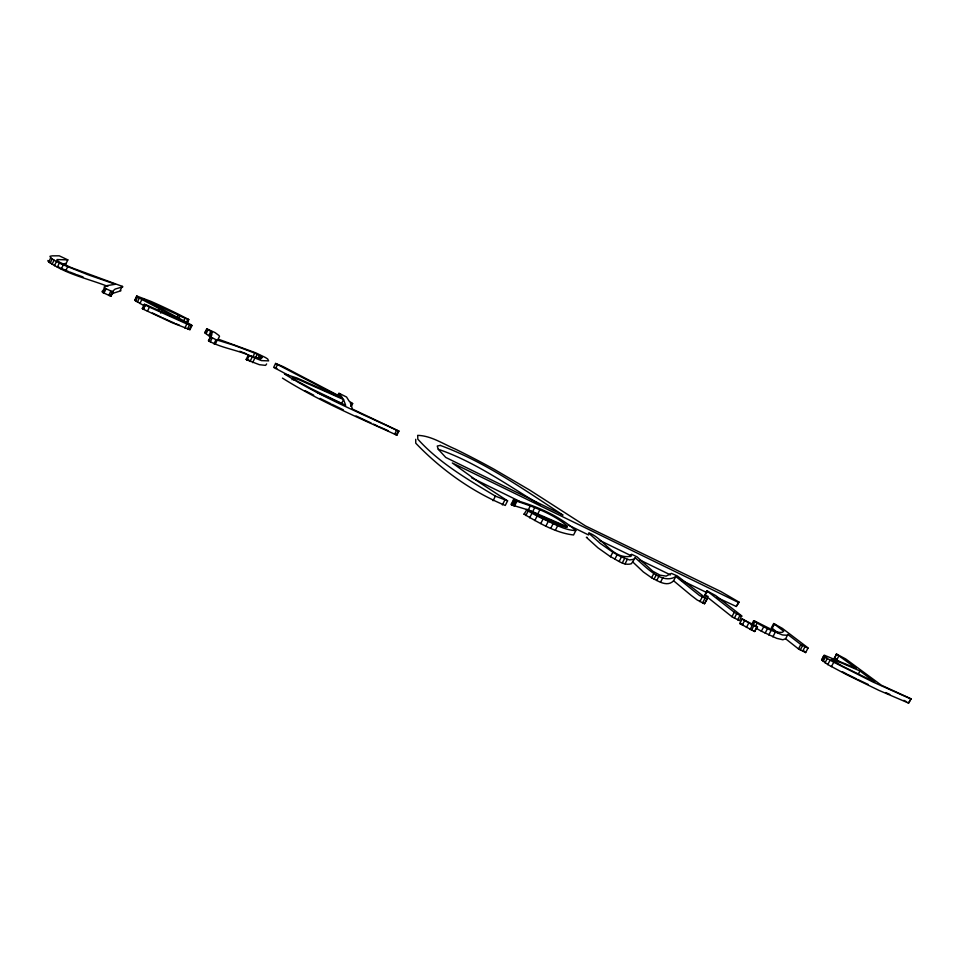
<?xml version="1.0" encoding="UTF-8"?>
<svg xmlns="http://www.w3.org/2000/svg" width="959" height="959" viewBox="0 0 959 959"><rect width="100%" height="100%" fill="white"/><g stroke="black" fill="none" stroke-linecap="round" stroke-linejoin="round"><path stroke-width="1.44" d="M47.95 260.5L47.95 261.148C65.368 274.118 87.868 278.578 107.828 286.405M144.881 306.185L134.835 300.371L136.813 296.031L150.935 301.378A54.088 3.8 25.9 0 1 178.266 314.132L188.527 319.419L187.64 322.416M134.835 300.371L136.813 296.031M808.005 648.188L800.825 644.52L787.866 634.486L785.601 638.766L798.499 648.919L805.668 652.576L808.077 647.924L782.256 628.301L773.673 623.542L771.48 627.701L777.785 632.736M805.668 652.576L803.558 650.598M48.717 262.059L50.731 257.827L49.952 256.305L52.206 255.861L59.242 255.813L67.825 259.877L65.919 263.893L61.112 263.617M50.132 263.174L52.158 258.93L50.731 257.827M52.038 264.408L54.064 260.153L52.158 258.93M54.435 265.775L56.473 261.507L54.064 260.153M57.336 267.249L59.362 262.994L56.473 261.507M61.268 269.107L63.294 264.852L87.892 274.718L115.416 284.272L107.084 285.59L104.183 286.969L105.046 288.287L113.03 291.968L110.956 296.283L102.973 292.615L102.122 291.272M65.644 271.037L67.669 266.794M102.337 292.123L104.411 287.796M102.973 292.615L105.046 288.287M103.956 293.166L106.041 288.839M108.763 295.444L110.836 291.116M110.285 296.091L112.359 291.776M67.825 259.877L57.025 259.553L57.132 260.488L60.261 262.646L71.553 267.717L122.225 286.333L120.307 290.313L120.93 290.769L113.102 293.262L110.705 295.456L110.956 296.283M135.663 301.042L137.628 296.966L136.789 296.307M137.353 302.097L139.319 298.021L137.628 296.966M139.918 303.535L141.884 299.46L139.319 298.021M176.876 317.777L178.17 315.115L179.92 315.775L143.766 299.268L191.452 324.945L191.98 325.545L189.99 329.644L172.668 322.955L143.382 309.254L142.304 308.498L144.329 304.303L146.14 304.806L184.32 321.888L141.884 299.46M143.382 309.254L145.408 305.058L144.329 304.303M147.41 311.315L149.436 307.108L145.408 305.058M158.679 310.812L159.673 308.762M160.644 313.09L162.131 310.021M176.84 317.453L178.122 314.792M178.638 318.712L179.932 316.05L188.923 319.779M183.696 320.893L184.991 318.244M186.597 322.068L187.88 319.419M187.245 322.056L188.527 319.419M184.847 328.11L186.849 323.974L191.98 325.545M187.484 329.093L189.486 324.969M189.187 329.596L191.189 325.485M248.201 355.286L258.115 358.151L262.31 357.683L260.872 355.993L254.734 353.104L252.804 357.06C238.635 349.903 222.104 348.513 208.403 340.733L210.369 337.029L204.794 332.773L206.724 328.805L215.032 332.593L218.904 335.458L219.527 336.357L218.077 339.078L255.717 352.828L265.343 357.479L267.621 358.93L268.64 360.884L261.423 360.608L248.201 355.286L246.175 359.421L247.11 359.997L259.409 364.696L265.583 365.379L266.638 363.941M206.593 330.196L204.794 332.773M206.137 333.636L208.067 329.668L206.724 328.805M208.846 335.446L210.788 331.454L208.067 329.668M209.901 336.321L211.843 332.329L210.788 331.454M208.81 341.08L211.795 334.943L211.843 332.329M210.249 341.919L212.275 337.76L210.836 336.921M213.965 343.885L216.003 339.714L233.732 345.18L254.734 353.104M215.164 344.353L217.19 340.193M247.11 359.997L249.136 355.849M250.047 361.471L252.073 357.335M252.625 362.634L254.65 358.498M255.358 358.175L257.288 354.219M258.151 357.863L259.445 355.238M259.577 358.63L260.872 355.993M260.524 359.301L261.819 356.652M337.532 395.863L338.815 393.286L342.327 397.577L283.253 366.662L275.593 363.437L273.651 367.393L288.983 375.568M275.545 368.508L277.499 364.552L275.593 363.437M292.051 379.776L293.058 377.714L298.069 379.344L343.55 399.555L345.672 405.321L310.62 388.359L296.81 380.903L292.363 377.846L293.058 377.714M293.957 380.267L294.964 378.218M337.916 395.923L339.186 393.346L346.571 397.038L349.124 401.138L352.636 403.547L351.318 406.208M338.467 396.63L339.762 394.041M343.55 399.555L341.56 403.559L316.446 392.147M350.754 406.089L352.636 403.547M394.581 434.355L396.642 430.243L398.932 431.071L396.87 435.182C358.21 417.537 318.4 400.742 282.449 378.11M396.343 435.062L398.405 430.951M493.058 500.742L495.395 496.127L507.587 500.862L505.261 505.441C471.888 491.715 440.637 469.215 415.762 443.19L415.715 439.306M502.372 504.913L504.71 500.31M527.018 509.589L511.579 504.913L511.015 504.434L513.676 499.687C535.637 505.717 558.737 515.534 575.82 530.567L573.554 534.978C555.92 532.952 539.282 523.099 524.022 514.156L527.102 509.361L567.213 526.767L567.284 526.023C552.036 512.981 531.933 506.268 513.281 499.987M511.579 504.913L513.844 500.454M512.538 505.453L514.815 500.994M513.76 505.837L516.026 501.389M514.539 505.944L516.805 501.509M530.435 505.681L528.217 510.044L531.466 511.411M525.832 515.558L528.157 511.003L526.335 509.613M534.762 507.527L532.557 511.866L536.357 513.604M529.632 517.8L531.969 513.233L528.157 511.003M537.627 514.18L539.845 509.84M534.81 520.569L537.148 516.002L531.969 513.233M540.756 523.554L543.094 518.987C553.643 523.362 564.252 530.315 575.82 530.567M545.911 526.023L548.248 521.444M550.79 528.229L553.127 523.674M555.393 530.195L557.718 525.64M675.819 576.515C661.698 585.338 645.203 566.05 635.194 557.85L631.406 563.712C623.901 566.218 616.937 559.672 610.535 556.735L612.849 552.228L600.274 543.429L588.586 533.048L589.186 533.012C603.619 538.407 612.669 558.965 629.727 556.424L631.777 554.35L637.064 556.879L652.827 571.228L660.032 575.172L666.145 576.119L671.42 573.398L677.342 575.951L707.191 599.135L704.457 603.762L697.133 599.962L691.211 595.431L673.602 580.77L675.819 576.515L699.471 595.479L707.191 599.135M614.815 559.229L617.152 554.722L612.849 552.228M619.13 561.471L621.456 556.951L629.548 559.936L633.671 559.325L635.194 557.85M622.319 562.921L624.645 558.414M625.016 563.892L627.342 559.397M630.207 556.604L631.31 554.47M673.602 580.77C667.26 587.483 658.042 581.022 651.593 577.75L653.93 573.254M654.062 579.128L656.4 574.621M656.723 580.483L659.061 575.975M660.535 582.185L662.873 577.69M699.854 601.617L702.192 597.133M704.757 595.095L706.963 590.888L715.63 595.539L741.607 615.786L739.569 620.677L731.933 616.697L704.757 595.095L708.174 596.438M705.92 594.089L707.562 590.936M702.515 603.031L704.865 598.536M704.457 603.762L706.795 599.291M716.948 597.517L736.248 606.472L739.041 602.12L720.988 591.607L585.553 525.976L529.812 490.157L494.089 469.251A70.175 5.011 26.8 0 0 455.297 449.052C443.082 443.957 431.286 435.722 417.68 435.362L417.8 439.126C439.246 463.029 468.1 479.596 495.395 496.127M739.041 602.12L736.248 606.472M731.933 616.697L734.258 612.25L706.963 590.888M734.342 618.135L736.68 613.688L734.258 612.25M737.651 619.838L739.988 615.39L741.906 616.229M739.785 623.482L742.158 618.951L757.49 626.862L754.517 631.525L739.785 623.482L743.153 624.872M742.302 625.028L744.687 620.485L742.158 618.951M746.438 627.462L748.835 622.906L744.687 620.485M751.281 625.244L753.594 620.845L754.517 620.929L775.579 631.537L779.391 632.401L782.232 632.317L783.743 631.286L773.673 623.542M750.094 629.512L752.491 624.956L748.835 622.906M752.779 624.225L754.517 620.929M753.115 625.016L754.853 621.708L753.594 620.845M751.484 630.243L753.882 625.688L757.49 626.862M755.38 626.407L757.13 623.098L754.853 621.708M754.517 631.525L756.915 626.97M785.601 638.766L782.844 639.773L776.706 638.334L761.374 631.202L763.712 626.766L757.13 623.098M765.114 633.168L767.452 628.732L782.424 634.942L787.015 635.278L787.866 634.486M771.863 628.289L774.057 624.117M772.906 626.958L774.548 623.841M768.746 634.99L771.084 630.554M772.846 636.848L775.184 632.425M798.499 648.919L800.825 644.52M800.25 649.962L802.575 645.575M802.647 651.209L804.985 646.81M836.404 654.026L845.718 658.953L881.345 685.206L911.05 698.799L908.724 703.139L879.007 690.408L847.001 674.848L827.761 664.563L821.623 659.792L823.949 655.429L824.824 655.429L856.447 668.471L836.404 654.026L834.414 658.401L840.456 662.477L859.971 670.952L874.74 682.113L842.242 666.061L831.501 659.6L840.468 662.429M821.815 660.367L823.949 655.429M824.824 655.429L822.51 659.78L821.623 659.792M823.11 661.518L825.435 657.131L824.153 655.992M825.004 662.861L827.341 658.449L825.435 657.131M827.761 664.563L830.11 660.152L827.341 658.449M834.414 658.401L836.608 654.278M831.405 666.649L833.755 662.225L830.11 660.152M836.727 659.912L838.933 655.776M858.269 674.165L859.971 670.952M908.281 703.187L911.05 698.799M524.022 514.156L524.789 513.892M586.992 537.292L586.381 537.328L597.996 547.853L610.535 556.735M142.304 308.498L144.114 308.99M246.175 359.421L250.107 360.62M438.335 449.291C473.758 461.411 504.949 483.372 536.716 502.732M834.222 658.15L836.955 659.265M771.48 627.701L772.355 628.001M77.032 274.777L83.013 276.935M239.738 351.282L246.559 353.847M69.539 271.924L75.833 274.346M275.281 367.8L276.863 368.412M910.618 698.847L872.762 681.933L833.755 662.225M175.833 323.722L179.285 325.101M186.849 323.974L149.436 307.108M68.197 271.373L60.92 268.208M352.073 403.427L350.299 402.672L352.468 409.097L398.932 431.071M169.575 320.977L174.586 323.171M738.382 602.408L452.3 462.957L477.87 481.43L507.587 500.862M396.642 430.243C358.918 412.358 319.767 396.223 284.487 373.974L297.05 378.026L342.938 398.584L277.499 364.552M378.601 426.479L388.395 430.819M885.732 692.578L889.772 694.376M162.754 317.873L168.436 320.462M371.073 422.991L356.053 415.954M373.59 424.154L377.355 425.892M59.362 262.994L63.294 264.852M152.421 312.994L161.46 317.261M857.79 679.475L868.398 684.582M706.495 592.458L681.214 580.147M519.095 501.077L471.492 477.738M568.495 525.172L588.622 534.99M599.363 540.229L631.561 555.932M639.617 559.864L670.485 574.909M332.222 404.422L343.322 409.829M320.03 398.381L330.999 403.823M848.271 674.764L856.591 678.888M537.148 516.002L543.094 518.987M313.689 395.156L305.094 390.709M842.29 671.696L847.073 674.153M736.68 613.688L739.988 615.39M58.247 266.878L59.83 267.705M617.152 554.722L621.456 556.951M752.491 624.956L753.882 625.688M763.712 626.766L767.452 628.732M212.275 337.76L216.003 339.714M178.17 315.115L179.932 316.05M903.869 700.334L906.567 701.772M755.896 628.133L761.374 631.202M753.81 630.566L755.105 631.394M651.593 577.75L643.333 571.948L632.964 562.166M537.951 503.511L540.361 505.165M122.225 286.333L122.848 286.777L115.116 289.079L112.766 291.164L113.03 291.968M65.164 263.365L65.919 263.893M395.779 434.367L396.87 435.182M189.462 329.045L189.99 329.644M440.289 445.408L437.268 446.031L438.131 449.124L445.731 457.431L562.993 515.103C523.758 489.45 484.583 461.627 440.289 445.408M566.733 527.186C554.985 524.957 543.993 518.951 533.672 513.005L566.733 527.186"/></g></svg>
